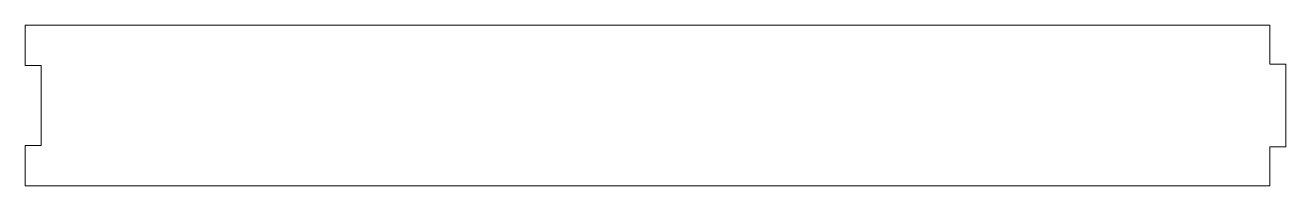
# Model space of a CAD drawing. Header units: millimetres. Extents: x 0 to 393, y 0 to 50.
import ezdxf

# ---------------------------------------------------------------- set-up
doc = ezdxf.new("R2010")
doc.units = ezdxf.units.MM

msp = doc.modelspace()

# ---------------------------------------------------------------- linework, layer by layer
at = {"color": 7, "linetype": 'Continuous', "lineweight": 15}
for p, q in [((0, 50), (388, 50)), ((0, 37.5), (0, 50)), ((388, 50), (388, 37.85)), ((5, 37.5), (0, 37.5)), ((5, 12.5), (5, 37.5)), ((388, 37.85), (393, 37.85)), ((393, 12.15), (393, 37.85)), ((0, 12.5), (5, 12.5)), ((0, 0), (0, 12.5)), ((393, 12.15), (388, 12.15)), ((388, 12.15), (388, 0)), ((0, 0), (388, 0))]:
    msp.add_line(p, q, dxfattribs=at)

doc.saveas('drawing.dxf')
